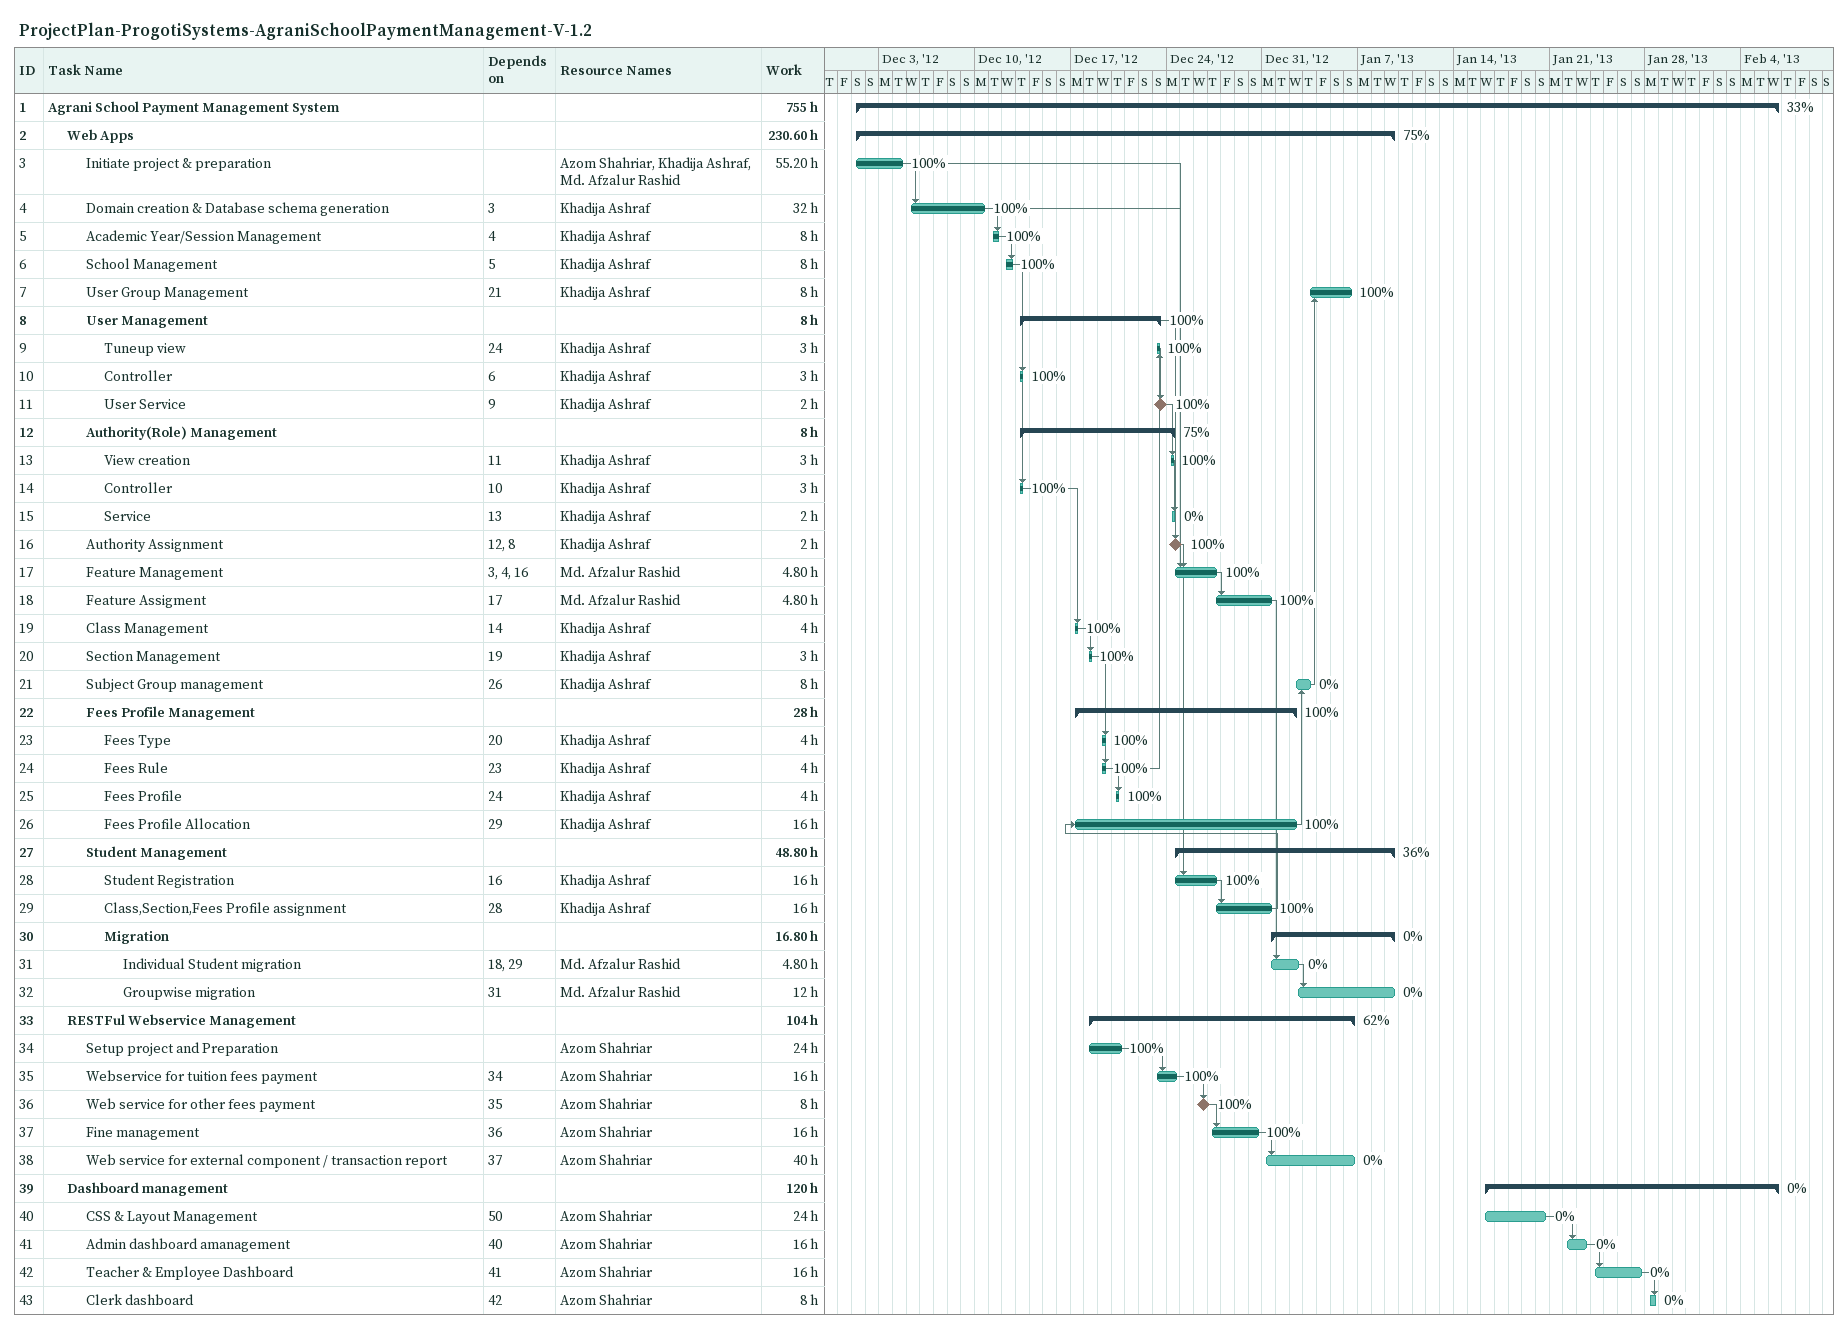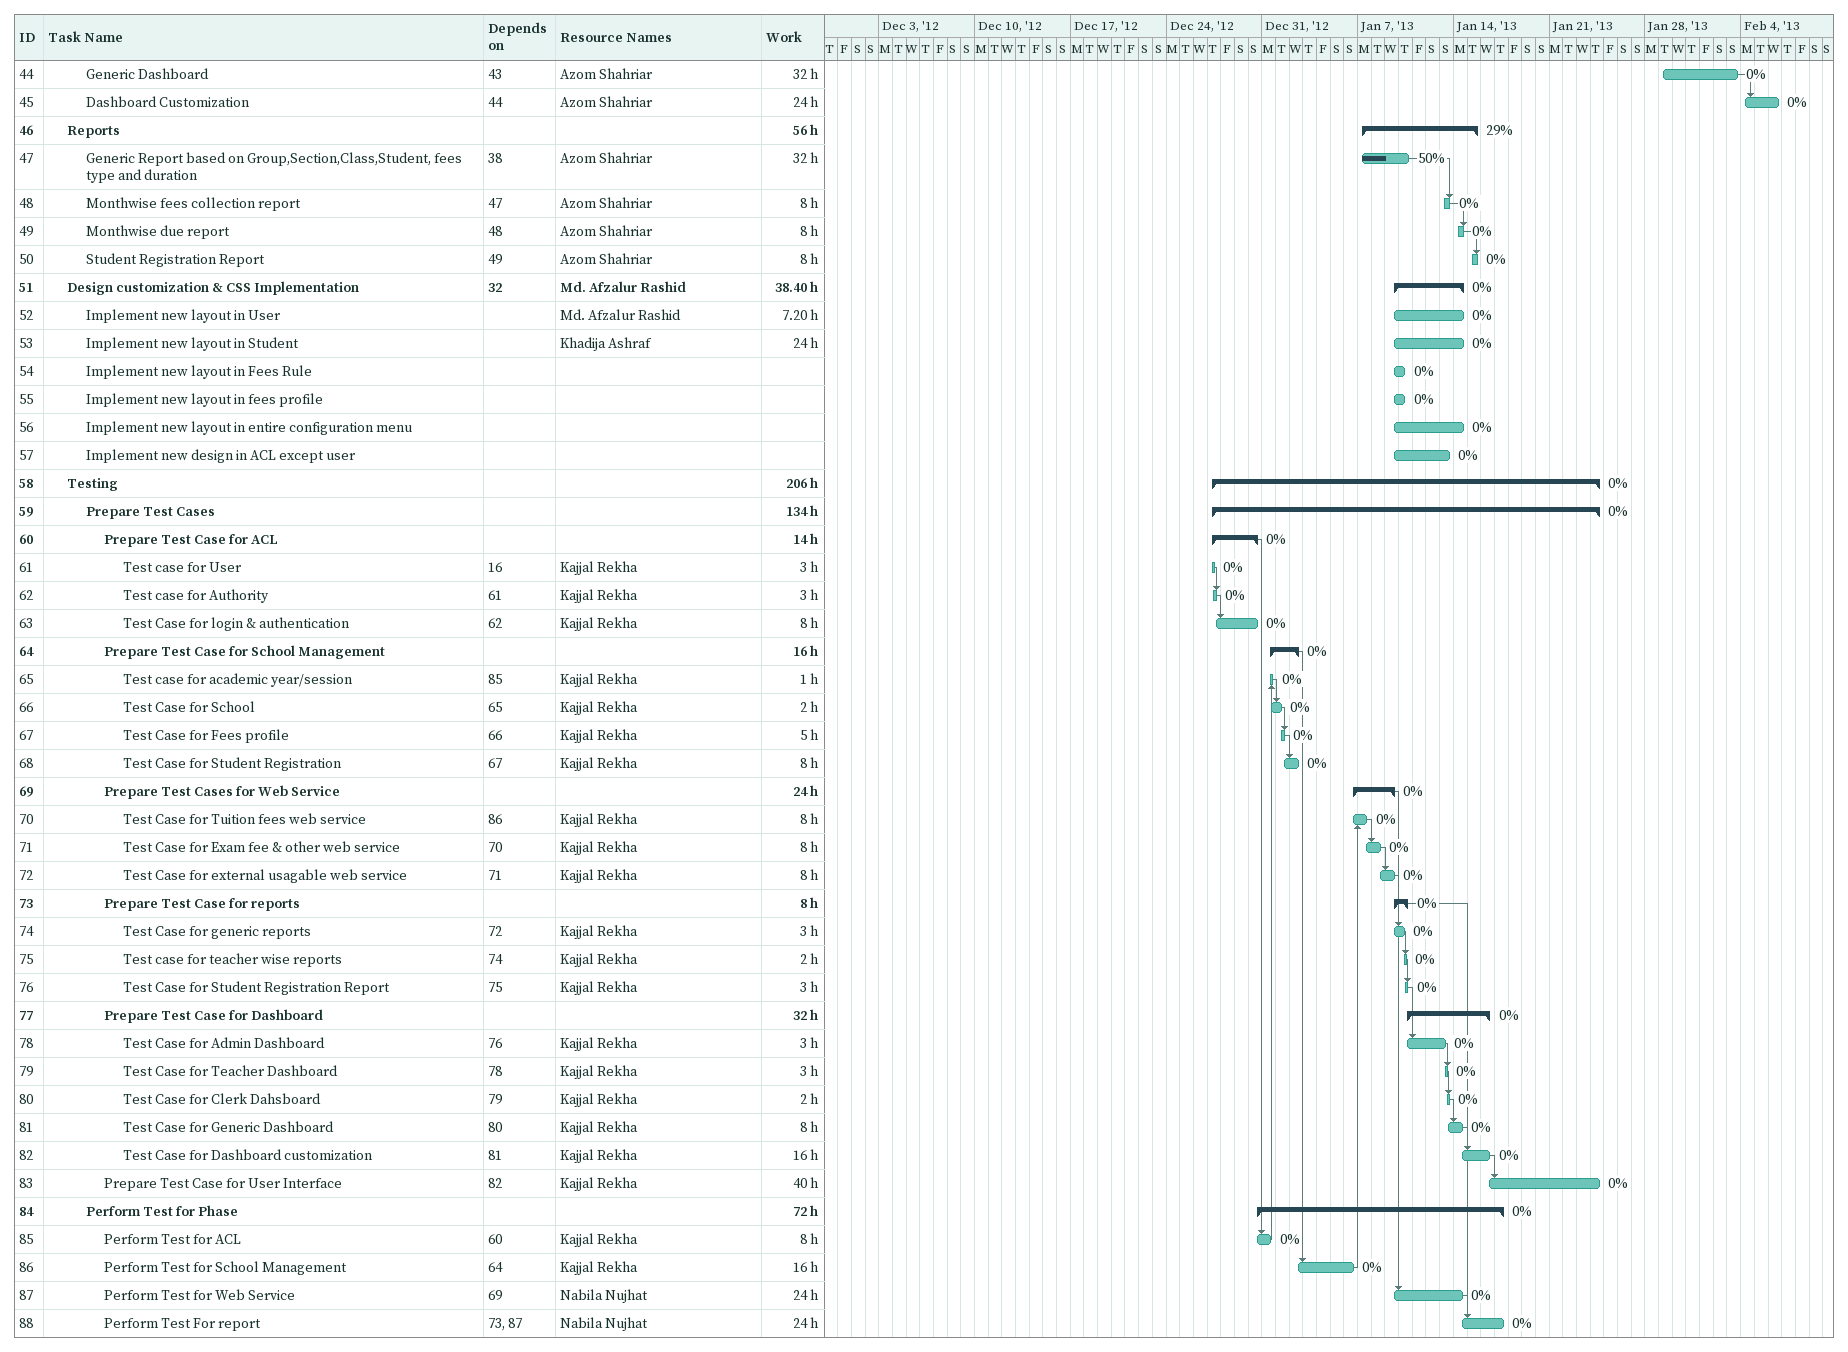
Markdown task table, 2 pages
ProjectPlan-ProgotiSystems-AgraniSchoolPaymentManagement-V-1.2

| ID | Level | Task | Start | Finish | Predecessors | Resources | % complete | Work (h) |
|---|---|---|---|---|---|---|---|---|
| 1 | 1 | **Agrani School Payment Management System** | 2012-12-01 | 2013-02-06 |  |  | 33 | 755 |
| 2 | 2 | **Web Apps** | 2012-12-01 | 2013-01-09 |  |  | 75 | 230.60 |
| 3 | 3 | Initiate project & preparation | 2012-12-01 | 2012-12-04 |  | Azom Shahriar, Khadija Ashraf, Md. Afzalur Rashid | 100 | 55.20 |
| 4 | 3 | Domain creation & Database schema generation | 2012-12-05 | 2012-12-10 | 3 | Khadija Ashraf | 100 | 32 |
| 5 | 3 | Academic Year/Session Management | 2012-12-11 | 2012-12-11 | 4 | Khadija Ashraf | 100 | 8 |
| 6 | 3 | School Management | 2012-12-12 | 2012-12-12 | 5 | Khadija Ashraf | 100 | 8 |
| 7 | 3 | User Group Management | 2013-01-03 | 2013-01-06 | 21 | Khadija Ashraf | 100 | 8 |
| 8 | 3 | **User Management** | 2012-12-13 | 2012-12-23 |  |  | 100 | 8 |
| 9 | 4 | Tuneup view | 2012-12-23 | 2012-12-23 | 24 | Khadija Ashraf | 100 | 3 |
| 10 | 4 | Controller | 2012-12-13 | 2012-12-13 | 6 | Khadija Ashraf | 100 | 3 |
| 11 | 4 | User Service (milestone) | 2012-12-23 | 2012-12-23 | 9 | Khadija Ashraf | 100 | 2 |
| 12 | 3 | **Authority(Role) Management** | 2012-12-13 | 2012-12-24 |  |  | 75 | 8 |
| 13 | 4 | View creation | 2012-12-24 | 2012-12-24 | 11 | Khadija Ashraf | 100 | 3 |
| 14 | 4 | Controller | 2012-12-13 | 2012-12-13 | 10 | Khadija Ashraf | 100 | 3 |
| 15 | 4 | Service | 2012-12-24 | 2012-12-24 | 13 | Khadija Ashraf | 0 | 2 |
| 16 | 3 | Authority Assignment (milestone) | 2012-12-24 | 2012-12-24 | 12, 8 | Khadija Ashraf | 100 | 2 |
| 17 | 3 | Feature Management | 2012-12-24 | 2012-12-27 | 3, 4, 16 | Md. Afzalur Rashid | 100 | 4.80 |
| 18 | 3 | Feature Assigment | 2012-12-27 | 2012-12-31 | 17 | Md. Afzalur Rashid | 100 | 4.80 |
| 19 | 3 | Class Management | 2012-12-17 | 2012-12-17 | 14 | Khadija Ashraf | 100 | 4 |
| 20 | 3 | Section Management | 2012-12-18 | 2012-12-18 | 19 | Khadija Ashraf | 100 | 3 |
| 21 | 3 | Subject Group management | 2013-01-02 | 2013-01-03 | 26 | Khadija Ashraf | 0 | 8 |
| 22 | 3 | **Fees Profile Management** | 2012-12-17 | 2013-01-02 |  |  | 100 | 28 |
| 23 | 4 | Fees Type | 2012-12-19 | 2012-12-19 | 20 | Khadija Ashraf | 100 | 4 |
| 24 | 4 | Fees Rule | 2012-12-19 | 2012-12-19 | 23 | Khadija Ashraf | 100 | 4 |
| 25 | 4 | Fees Profile | 2012-12-20 | 2012-12-20 | 24 | Khadija Ashraf | 100 | 4 |
| 26 | 4 | Fees Profile Allocation | 2012-12-17 | 2013-01-02 | 29 | Khadija Ashraf | 100 | 16 |
| 27 | 3 | **Student Management** | 2012-12-24 | 2013-01-09 |  |  | 36 | 48.80 |
| 28 | 4 | Student Registration | 2012-12-24 | 2012-12-27 | 16 | Khadija Ashraf | 100 | 16 |
| 29 | 4 | Class,Section,Fees Profile assignment | 2012-12-27 | 2012-12-31 | 28 | Khadija Ashraf | 100 | 16 |
| 30 | 4 | **Migration** | 2012-12-31 | 2013-01-09 |  |  | 0 | 16.80 |
| 31 | 5 | Individual Student migration | 2012-12-31 | 2013-01-02 | 18, 29 | Md. Afzalur Rashid | 0 | 4.80 |
| 32 | 5 | Groupwise migration | 2013-01-02 | 2013-01-09 | 31 | Md. Afzalur Rashid | 0 | 12 |
| 33 | 2 | **RESTFul Webservice Management** | 2012-12-18 | 2013-01-06 |  |  | 62 | 104 |
| 34 | 3 | Setup project and Preparation | 2012-12-18 | 2012-12-20 |  | Azom Shahriar | 100 | 24 |
| 35 | 3 | Webservice for tuition fees payment | 2012-12-23 | 2012-12-24 | 34 | Azom Shahriar | 100 | 16 |
| 36 | 3 | Web service for other fees payment (milestone) | 2012-12-26 | 2012-12-26 | 35 | Azom Shahriar | 100 | 8 |
| 37 | 3 | Fine management | 2012-12-27 | 2012-12-30 | 36 | Azom Shahriar | 100 | 16 |
| 38 | 3 | Web service for external component / transaction report | 2012-12-31 | 2013-01-06 | 37 | Azom Shahriar | 0 | 40 |
| 39 | 2 | **Dashboard management** | 2013-01-16 | 2013-02-06 |  |  | 0 | 120 |
| 40 | 3 | CSS & Layout Management | 2013-01-16 | 2013-01-20 | 50 | Azom Shahriar | 0 | 24 |
| 41 | 3 | Admin dashboard amanagement | 2013-01-22 | 2013-01-23 | 40 | Azom Shahriar | 0 | 16 |
| 42 | 3 | Teacher & Employee Dashboard | 2013-01-24 | 2013-01-27 | 41 | Azom Shahriar | 0 | 16 |
| 43 | 3 | Clerk dashboard | 2013-01-28 | 2013-01-28 | 42 | Azom Shahriar | 0 | 8 |
| 44 | 3 | Generic Dashboard | 2013-01-29 | 2013-02-03 | 43 | Azom Shahriar | 0 | 32 |
| 45 | 3 | Dashboard Customization | 2013-02-04 | 2013-02-06 | 44 | Azom Shahriar | 0 | 24 |
| 46 | 2 | **Reports** | 2013-01-07 | 2013-01-15 |  |  | 29 | 56 |
| 47 | 3 | Generic Report based on Group,Section,Class,Student, fees type and duration | 2013-01-07 | 2013-01-10 | 38 | Azom Shahriar | 50 | 32 |
| 48 | 3 | Monthwise fees collection report | 2013-01-13 | 2013-01-13 | 47 | Azom Shahriar | 0 | 8 |
| 49 | 3 | Monthwise due report | 2013-01-14 | 2013-01-14 | 48 | Azom Shahriar | 0 | 8 |
| 50 | 3 | Student Registration Report | 2013-01-15 | 2013-01-15 | 49 | Azom Shahriar | 0 | 8 |
| 51 | 2 | **Design customization & CSS Implementation** | 2013-01-09 | 2013-01-14 | 32 | Md. Afzalur Rashid | 0 | 38.40 |
| 52 | 3 | Implement new layout in User | 2013-01-09 | 2013-01-14 |  | Md. Afzalur Rashid | 0 | 7.20 |
| 53 | 3 | Implement new layout in Student | 2013-01-09 | 2013-01-14 |  | Khadija Ashraf | 0 | 24 |
| 54 | 3 | Implement new layout in Fees Rule | 2013-01-09 | 2013-01-10 |  |  | 0 |  |
| 55 | 3 | Implement new layout in fees profile | 2013-01-09 | 2013-01-10 |  |  | 0 |  |
| 56 | 3 | Implement new layout in entire configuration menu | 2013-01-09 | 2013-01-14 |  |  | 0 |  |
| 57 | 3 | Implement new design in ACL except user | 2013-01-09 | 2013-01-13 |  |  | 0 |  |
| 58 | 2 | **Testing** | 2012-12-27 | 2013-01-24 |  |  | 0 | 206 |
| 59 | 3 | **Prepare Test Cases** | 2012-12-27 | 2013-01-24 |  |  | 0 | 134 |
| 60 | 4 | **Prepare Test Case for ACL** | 2012-12-27 | 2012-12-30 |  |  | 0 | 14 |
| 61 | 5 | Test case for User | 2012-12-27 | 2012-12-27 | 16 | Kajjal Rekha | 0 | 3 |
| 62 | 5 | Test case for Authority | 2012-12-27 | 2012-12-27 | 61 | Kajjal Rekha | 0 | 3 |
| 63 | 5 | Test Case for login & authentication | 2012-12-27 | 2012-12-30 | 62 | Kajjal Rekha | 0 | 8 |
| 64 | 4 | **Prepare Test Case for School Management** | 2012-12-31 | 2013-01-02 |  |  | 0 | 16 |
| 65 | 5 | Test case for academic year/session | 2012-12-31 | 2012-12-31 | 85 | Kajjal Rekha | 0 | 1 |
| 66 | 5 | Test Case for School | 2012-12-31 | 2013-01-01 | 65 | Kajjal Rekha | 0 | 2 |
| 67 | 5 | Test Case for Fees profile | 2013-01-01 | 2013-01-01 | 66 | Kajjal Rekha | 0 | 5 |
| 68 | 5 | Test Case for Student Registration | 2013-01-01 | 2013-01-02 | 67 | Kajjal Rekha | 0 | 8 |
| 69 | 4 | **Prepare Test Cases for Web Service** | 2013-01-06 | 2013-01-09 |  |  | 0 | 24 |
| 70 | 5 | Test Case for Tuition fees web service | 2013-01-06 | 2013-01-07 | 86 | Kajjal Rekha | 0 | 8 |
| 71 | 5 | Test Case for Exam fee & other web service | 2013-01-07 | 2013-01-08 | 70 | Kajjal Rekha | 0 | 8 |
| 72 | 5 | Test Case for external usagable web service | 2013-01-08 | 2013-01-09 | 71 | Kajjal Rekha | 0 | 8 |
| 73 | 4 | **Prepare Test Case for reports** | 2013-01-09 | 2013-01-10 |  |  | 0 | 8 |
| 74 | 5 | Test Case for generic reports | 2013-01-09 | 2013-01-10 | 72 | Kajjal Rekha | 0 | 3 |
| 75 | 5 | Test case for teacher wise reports | 2013-01-10 | 2013-01-10 | 74 | Kajjal Rekha | 0 | 2 |
| 76 | 5 | Test Case for Student Registration Report | 2013-01-10 | 2013-01-10 | 75 | Kajjal Rekha | 0 | 3 |
| 77 | 4 | **Prepare Test Case for Dashboard** | 2013-01-10 | 2013-01-16 |  |  | 0 | 32 |
| 78 | 5 | Test Case for Admin Dashboard | 2013-01-10 | 2013-01-13 | 76 | Kajjal Rekha | 0 | 3 |
| 79 | 5 | Test Case for Teacher Dashboard | 2013-01-13 | 2013-01-13 | 78 | Kajjal Rekha | 0 | 3 |
| 80 | 5 | Test Case for Clerk Dahsboard | 2013-01-13 | 2013-01-13 | 79 | Kajjal Rekha | 0 | 2 |
| 81 | 5 | Test Case for Generic Dashboard | 2013-01-13 | 2013-01-14 | 80 | Kajjal Rekha | 0 | 8 |
| 82 | 5 | Test Case for Dashboard customization | 2013-01-14 | 2013-01-16 | 81 | Kajjal Rekha | 0 | 16 |
| 83 | 4 | Prepare Test Case for User Interface | 2013-01-16 | 2013-01-24 | 82 | Kajjal Rekha | 0 | 40 |
| 84 | 3 | **Perform Test for Phase** | 2012-12-30 | 2013-01-17 |  |  | 0 | 72 |
| 85 | 4 | Perform Test for ACL | 2012-12-30 | 2012-12-31 | 60 | Kajjal Rekha | 0 | 8 |
| 86 | 4 | Perform Test for School Management | 2013-01-02 | 2013-01-06 | 64 | Kajjal Rekha | 0 | 16 |
| 87 | 4 | Perform Test for Web Service | 2013-01-09 | 2013-01-14 | 69 | Nabila Nujhat | 0 | 24 |
| 88 | 4 | Perform Test For report | 2013-01-14 | 2013-01-17 | 73, 87 | Nabila Nujhat | 0 | 24 |
